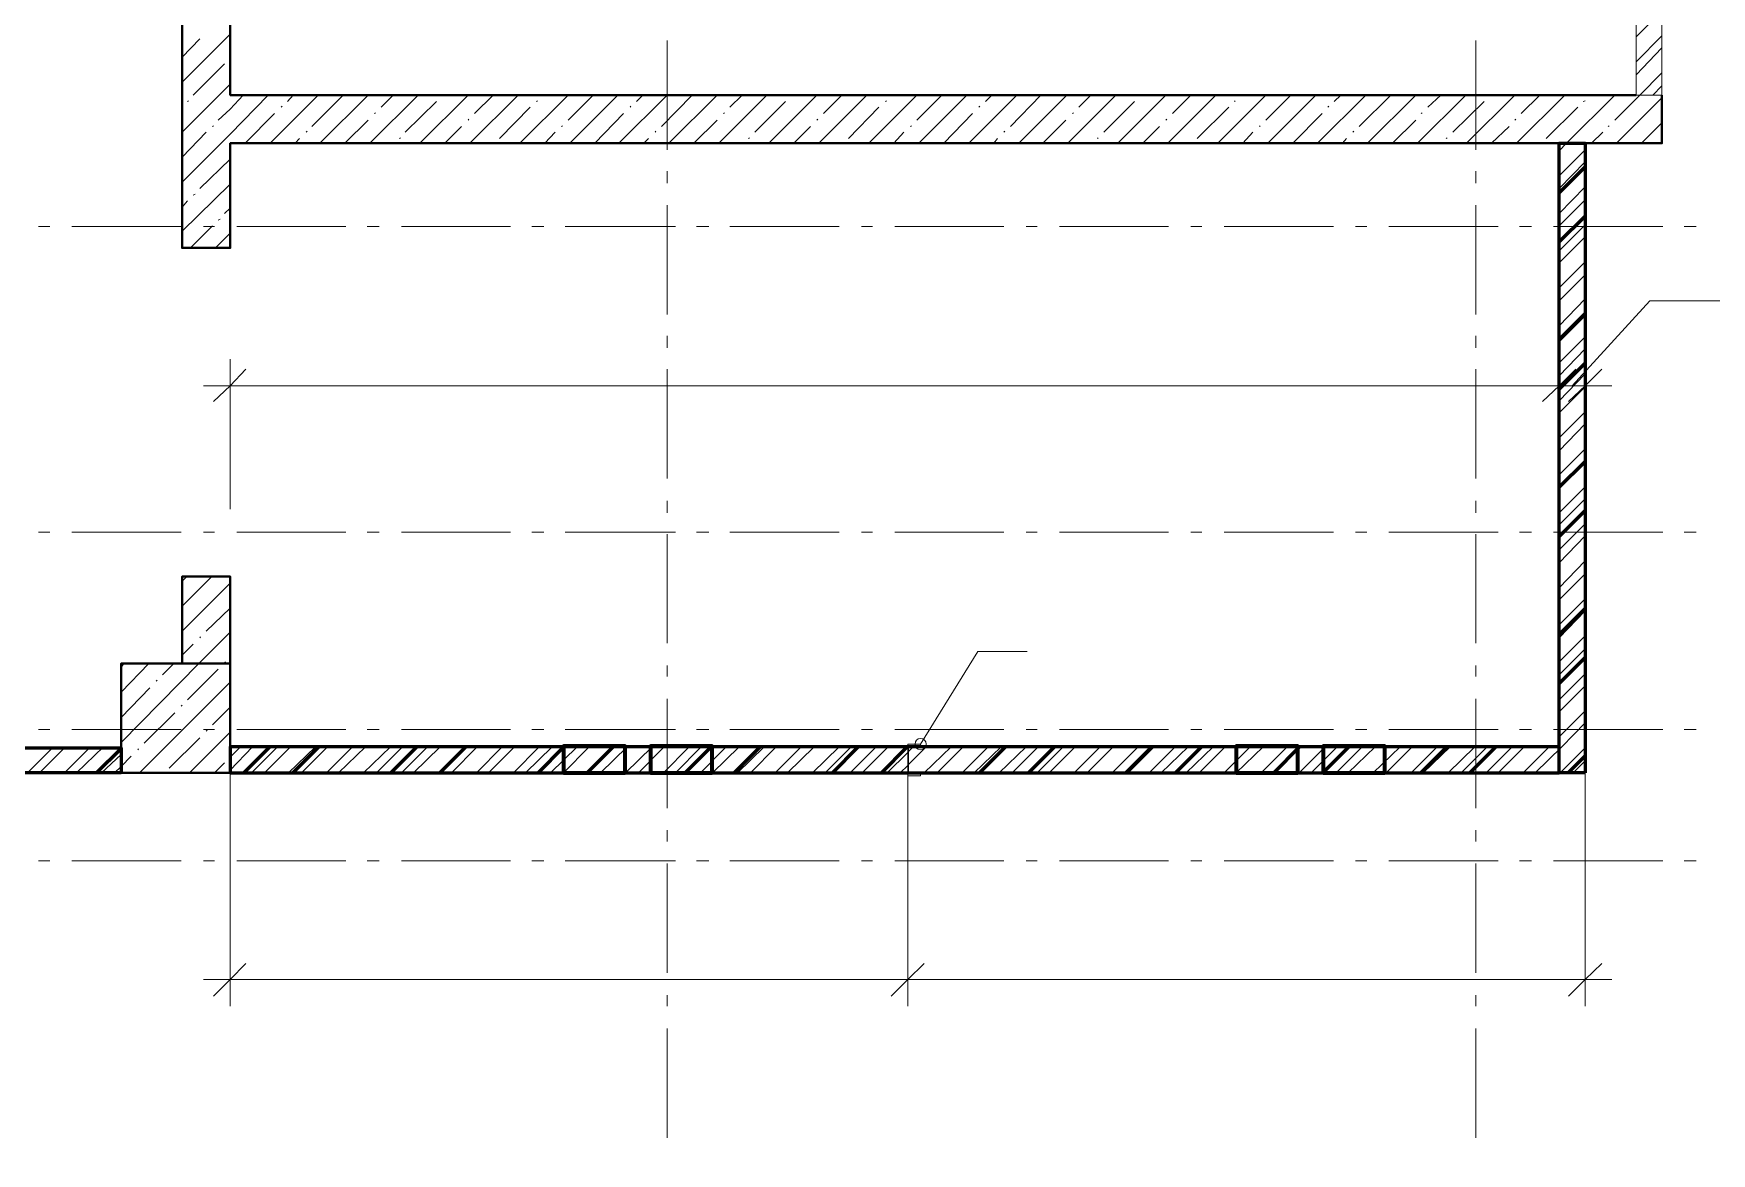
# Model space of a CAD drawing. Header units: millimetres. Extents: x -249154 to 415037, y -45458 to 354837.
# Drawn here: x -210804 to -203124, y 10678 to 15802 of the extents above; entities that cross this region are included whole.
import ezdxf

# ---------------------------------------------------------------- set-up
doc = ezdxf.new("R2010")
doc.units = ezdxf.units.MM
doc.layers.add('501 заделка отвертсии ком', color=5, linetype='Continuous', lineweight=158)
doc.layers.add('6.1.2) Кирпич 4 вып 60 п.', color=30, linetype='Continuous', lineweight=60)

msp = doc.modelspace()

# ---------------------------------------------------------------- hatches: boundary and pattern name
at = {"layer": '6.1.2) Кирпич 4 вып 60 п.', "ltscale": 0.5}
h = msp.add_hatch(dxfattribs=at)
h.set_pattern_fill('ANSI32', color=256, scale=50)
h.paths.add_polyline_path([(-203701.9, 12419.5), (-203820.5, 12419.5), (-203820.5, 15300.2), (-203701.9, 15300.2)])
h.paths.add_polyline_path([(-209903.9, 12419.5), (-203820.5, 12419.5), (-203820.5, 12538.1), (-209903.9, 12538.1)])
h.paths.add_polyline_path([(-214458, 9415.9), (-213458.2, 9415.9), (-213458.2, 9297.3), (-214458, 9297.3)])
h.paths.add_polyline_path([(-215559.5, 9415.9), (-217359.9, 9415.9), (-217359.9, 9297.3), (-215559.5, 9297.3)])
h.paths.add_polyline_path([(-210403.8, 12419.5), (-215911.1, 12419.5), (-215911.1, 12533.9), (-210403.8, 12533.9)])
h.paths.add_polyline_path([(-221863.1, 9297.3), (-217961.5, 9297.3), (-217961.5, 9415.9), (-221863.1, 9415.9)])
h.paths.add_polyline_path([(-226396, 9415.9), (-222464.7, 9415.9), (-222464.7, 9297.3), (-226396, 9297.3)])
h.paths.add_polyline_path([(-219020.5, 12538.1), (-216411, 12538.1), (-216411, 12419.5), (-219020.5, 12419.5)])
h.paths.add_polyline_path([(-223362.8, 12419.5), (-220126.2, 12419.5), (-220126.2, 12538.1), (-223362.8, 12538.1)])
h.paths.add_polyline_path([(-223362.8, 12919.4), (-223485.7, 12919.4), (-223485.7, 16122.1), (-223362.8, 16122.1)])
h.paths.add_polyline_path([(-226069.8, 12419.5), (-223866.9, 12419.5), (-223866.9, 12538.1), (-226069.8, 12538.1)])

# ---------------------------------------------------------------- linework, layer by layer
at = {"lineweight": 40}
msp.add_lwpolyline([(-203468.9, 15520.5), (-209903.9, 15520.5), (-209903.9, 16503.3), (-208205.2, 16503.3), (-208205.2, 16723.6), (-211407.8, 16723.6), (-211407.8, 16503.3), (-210124.2, 16503.3), (-210124.2, 14821.5), (-209903.9, 14821.5), (-209903.9, 15300.2), (-203350.3, 15300.2), (-203350.3, 15520.5)], dxfattribs=at)
at = {"lineweight": 9}
for points in [[(-203350.3, 15520.5), (-203350.3, 16503.3), (-203468.9, 16503.3), (-203468.9, 15520.5)], [(-215911.1, 12419.5), (-210403.8, 12419.5), (-210403.8, 12538.1), (-215911.1, 12538.1)]]:
    msp.add_lwpolyline(points, close=True, dxfattribs=at)
for points in [[(-203468.9, 15787.4), (-203350.3, 15906)], [(-210124.2, 15579.8), (-209903.9, 15800.1)], [(-210124.2, 15694.2), (-210043.7, 15778.9)], [(-207904.4, 15270.6), (-207904.4, 15770.5)], [(-204201.8, 15270.6), (-204201.8, 15770.5)], [(-203468.9, 15673), (-203350.3, 15791.6)], [(-203468.9, 15613.7), (-203350.3, 15736.6)], [(-210073.4, 15520.5), (-209929.4, 15664.5)], [(-203452, 15520.5), (-203350.3, 15622.2)], [(-210124.2, 15351.1), (-209903.9, 15571.3)], [(-210124.2, 15122.3), (-209903.9, 15342.6), (-209730.2, 15520.5)], [(-209959, 15406.1), (-209903.9, 15457), (-209844.6, 15520.5)], [(-209721.8, 15300.2), (-209501.5, 15520.5)], [(-209641.3, 15490.9), (-209615.9, 15520.5)], [(-209531.1, 15376.5), (-209387.1, 15520.5)], [(-209493, 15300.2), (-209272.7, 15520.5)], [(-209264.2, 15300.2), (-209044, 15520.5)], [(-209213.4, 15465.4), (-209158.3, 15520.5)], [(-209035.5, 15300.2), (-208815.2, 15520.5)], [(-208929.6, 15520.5), (-208929.6, 15520.5)], [(-208806.7, 15300.2), (-208586.4, 15520.5)], [(-208785.5, 15435.8), (-208700.8, 15520.5)], [(-208578, 15300.2), (-208357.7, 15520.5)], [(-208472.1, 15520.5), (-208472.1, 15520.5)], [(-208357.7, 15406.1), (-208243.3, 15520.5)], [(-208349.2, 15300.2), (-208128.9, 15520.5)], [(-208124.7, 15300.2), (-207904.4, 15520.5)], [(-208044.2, 15490.9), (-208014.5, 15520.5)], [(-207929.8, 15376.5), (-207790, 15520.5)], [(-207895.9, 15300.2), (-207675.6, 15520.5)], [(-207667.1, 15300.2), (-207446.9, 15520.5)], [(-207616.3, 15465.4), (-207561.2, 15520.5)], [(-207438.4, 15300.2), (-207218.1, 15520.5)], [(-207332.5, 15520.5), (-207332.5, 15520.5)], [(-207209.6, 15300.2), (-206989.3, 15520.5)], [(-207188.4, 15435.8), (-207103.7, 15520.5)], [(-206980.9, 15300.2), (-206760.6, 15520.5)], [(-206875, 15520.5), (-206875, 15520.5)], [(-206760.6, 15406.1), (-206646.2, 15520.5)], [(-206752.1, 15300.2), (-206531.8, 15520.5)], [(-206523.3, 15300.2), (-206303, 15520.5)], [(-206447.1, 15490.9), (-206417.4, 15520.5)], [(-206332.7, 15376.5), (-206192.9, 15520.5)], [(-206294.6, 15300.2), (-206074.3, 15520.5)], [(-206070, 15300.2), (-205849.8, 15520.5)], [(-206019.2, 15465.4), (-205964.1, 15520.5)], [(-205841.3, 15300.2), (-205621, 15520.5)], [(-205735.4, 15520.5), (-205735.4, 15520.5)], [(-205612.5, 15300.2), (-205392.2, 15520.5)], [(-205591.3, 15435.8), (-205506.6, 15520.5)], [(-205383.8, 15300.2), (-205163.5, 15520.5)], [(-205277.9, 15520.5), (-205277.9, 15520.5)], [(-205163.5, 15406.1), (-205049.1, 15520.5)], [(-205155, 15300.2), (-204934.7, 15520.5)], [(-204926.2, 15300.2), (-204705.9, 15520.5)], [(-204850, 15490.9), (-204820.3, 15520.5)], [(-204735.6, 15376.5), (-204591.6, 15520.5)], [(-204697.5, 15300.2), (-204477.2, 15520.5)], [(-204468.7, 15300.2), (-204248.4, 15520.5)], [(-204422.1, 15465.4), (-204362.8, 15520.5)], [(-204244.2, 15300.2), (-204023.9, 15520.5)], [(-204138.3, 15520.5), (-204138.3, 15520.5)], [(-204015.4, 15300.2), (-203795.1, 15520.5)], [(-203994.2, 15435.8), (-203909.5, 15520.5)], [(-203786.7, 15300.2), (-203566.4, 15520.5)], [(-203680.7, 15520.5), (-203680.7, 15520.5)], [(-203566.4, 15406.1), (-203452, 15520.5)], [(-203350.3, 15520.5), (-203468.9, 15520.5)], [(-203392.7, 15520.5), (-203350.3, 15562.9)], [(-210098.8, 15490.9), (-210094.6, 15495.1)], [(-209670.9, 15465.4), (-209666.7, 15469.7)], [(-209243.1, 15435.8), (-209238.8, 15440)], [(-209103.3, 15351.1), (-208959.2, 15490.9)], [(-208671.2, 15321.4), (-208531.4, 15465.4)], [(-208501.7, 15490.9), (-208497.5, 15495.1)], [(-208073.8, 15465.4), (-208069.6, 15469.7)], [(-207646, 15435.8), (-207641.7, 15440)], [(-207501.9, 15351.1), (-207362.1, 15490.9)], [(-207074.1, 15321.4), (-206934.3, 15465.4)], [(-206904.6, 15490.9), (-206900.4, 15495.1)], [(-206476.7, 15465.4), (-206472.5, 15469.7)], [(-206048.9, 15435.8), (-206044.6, 15440)], [(-205904.8, 15351.1), (-205765, 15490.9)], [(-205477, 15321.4), (-205332.9, 15465.4)], [(-205307.5, 15490.9), (-205303.3, 15495.1)], [(-204879.6, 15465.4), (-204875.4, 15469.7)], [(-204451.8, 15435.8), (-204447.5, 15440)], [(-204307.7, 15351.1), (-204163.7, 15490.9)], [(-203879.9, 15321.4), (-203735.8, 15465.4)], [(-203710.4, 15490.9), (-203701.9, 15495.1)], [(-203557.9, 15300.2), (-203350.3, 15507.8)], [(-209984.4, 15376.5), (-209980.2, 15380.7)], [(-209836.2, 15300.2), (-209700.6, 15435.8)], [(-209378.6, 15300.2), (-209272.7, 15406.1)], [(-208921.1, 15300.2), (-208844.9, 15376.5)], [(-208815.2, 15406.1), (-208811, 15410.4)], [(-208387.3, 15376.5), (-208383.1, 15380.7)], [(-208234.8, 15300.2), (-208103.5, 15435.8)], [(-207781.5, 15300.2), (-207675.6, 15406.1)], [(-207324, 15300.2), (-207247.8, 15376.5)], [(-207218.1, 15406.1), (-207213.9, 15410.4)], [(-206790.2, 15376.5), (-206786, 15380.7)], [(-206637.7, 15300.2), (-206506.4, 15435.8)], [(-206184.4, 15300.2), (-206078.5, 15406.1)], [(-205726.9, 15300.2), (-205650.6, 15376.5)], [(-205621, 15406.1), (-205616.8, 15410.4)], [(-205193.1, 15376.5), (-205188.9, 15380.7)], [(-205040.6, 15300.2), (-204905.1, 15435.8)], [(-204583.1, 15300.2), (-204477.2, 15406.1)], [(-204129.8, 15300.2), (-204049.3, 15376.5)], [(-204023.9, 15406.1), (-204019.7, 15410.4)], [(-203596, 15376.5), (-203591.8, 15380.7)], [(-203443.5, 15300.2), (-203350.3, 15393.4)], [(-210124.2, 15236.7), (-210014.1, 15351.1)], [(-209607.4, 15300.2), (-209586.2, 15321.4)], [(-209556.6, 15351.1), (-209552.3, 15355.3)], [(-209128.7, 15321.4), (-209124.5, 15325.6)], [(-208463.6, 15300.2), (-208417, 15351.1)], [(-208010.3, 15300.2), (-207989.1, 15321.4)], [(-207959.5, 15351.1), (-207955.2, 15355.3)], [(-207531.6, 15321.4), (-207527.3, 15325.6)], [(-206866.5, 15300.2), (-206819.9, 15351.1)], [(-206798.7, 12419.5), (-203701.9, 12419.5), (-203701.9, 12538.1), (-203701.9, 15300.2), (-203820.5, 15300.2), (-203820.5, 12538.1), (-206798.7, 12538.1)], [(-206409, 15300.2), (-206392, 15321.4)], [(-206362.4, 15351.1), (-206358.1, 15355.3)], [(-205934.5, 15321.4), (-205930.2, 15325.6)], [(-205269.4, 15300.2), (-205222.8, 15351.1)], [(-204811.9, 15300.2), (-204794.9, 15321.4)], [(-204765.3, 15351.1), (-204761, 15355.3)], [(-204337.4, 15321.4), (-204333.1, 15325.6)], [(-203820.5, 15266.3), (-203786.7, 15300.2)], [(-203672.3, 15300.2), (-203621.4, 15351.1)], [(-210043.7, 15092.6), (-209903.9, 15228.2)], [(-203820.5, 15151.9), (-203701.9, 15270.6)], [(-203820.5, 15092.6), (-203701.9, 15215.5)], [(-207904.4, 15118.1), (-207904.4, 15173.1)], [(-204201.8, 15118.1), (-204201.8, 15173.1)], [(-210124.2, 14897.8), (-209903.9, 15113.8)], [(-210073.4, 15063), (-210064.9, 15067.2)], [(-203820.5, 14978.3), (-203701.9, 15101.1)], [(-210124.2, 15007.9), (-210098.8, 15037.6)], [(-209929.4, 14978.3), (-209903.9, 15003.7)], [(-207904.4, 14516.5), (-207904.4, 15016.4)], [(-204201.8, 14516.5), (-204201.8, 15016.4)], [(-203820.5, 14923.2), (-203701.9, 15041.8)], [(-210780.9, 14918.9), (-210730, 14918.9)], [(-210628.4, 14918.9), (-210128.5, 14918.9)], [(-210086.1, 14821.5), (-209984.4, 14923.2)], [(-210026.8, 14918.9), (-209976, 14918.9)], [(-209959, 14948.6), (-209950.5, 14952.8)], [(-209874.3, 14918.9), (-209374.4, 14918.9)], [(-209277, 14918.9), (-209221.9, 14918.9)], [(-209120.2, 14918.9), (-208620.3, 14918.9)], [(-208522.9, 14918.9), (-208467.8, 14918.9)], [(-208370.4, 14918.9), (-207866.3, 14918.9)], [(-207768.8, 14918.9), (-207713.7, 14918.9)], [(-207616.3, 14918.9), (-207116.4, 14918.9)], [(-207014.8, 14918.9), (-206963.9, 14918.9)], [(-206862.2, 14918.9), (-206362.4, 14918.9)], [(-206260.7, 14918.9), (-206209.8, 14918.9)], [(-206108.2, 14918.9), (-205608.3, 14918.9)], [(-205506.6, 14918.9), (-205455.8, 14918.9)], [(-205354.1, 14918.9), (-204854.2, 14918.9)], [(-204752.5, 14918.9), (-204701.7, 14918.9)], [(-204600, 14918.9), (-204100.1, 14918.9)], [(-204002.7, 14918.9), (-203947.6, 14918.9)], [(-203846, 14918.9), (-203346.1, 14918.9)], [(-203820.5, 14808.8), (-203701.9, 14927.4)], [(-203248.6, 14918.9), (-203193.6, 14918.9)], [(-209971.7, 14821.5), (-209903.9, 14889.3)], [(-203820.5, 14753.7), (-203701.9, 14872.3)], [(-203820.5, 14639.4), (-203701.9, 14758)], [(-203820.5, 14580), (-203701.9, 14698.7)], [(-203820.5, 14465.7), (-203701.9, 14588.5)], [(-203820.5, 14410.6), (-203701.9, 14529.2)], [(-202960.6, 14580), (-203405.4, 14580), (-203761.2, 14190.3)], [(-207904.4, 14364), (-207904.4, 14419.1)], [(-204201.8, 14364), (-204201.8, 14419.1)], [(-203820.5, 14296.2), (-203701.9, 14414.8)], [(-209903.9, 13626.9), (-209903.9, 14190.3), (-209903.9, 14313.2)], [(-203820.5, 14236.9), (-203701.9, 14359.8)], [(-203820.5, 14300.4), (-203820.5, 14190.3), (-203820.5, 14071.7)], [(-203701.9, 14300.4), (-203701.9, 14190.3), (-203701.9, 14071.7)], [(-207904.4, 13766.7), (-207904.4, 14266.6)], [(-204201.8, 13766.7), (-204201.8, 14266.6)], [(-203820.5, 14122.5), (-203701.9, 14245.4)], [(-210026.8, 14190.3), (-203820.5, 14190.3), (-203579.1, 14190.3)], [(-203820.5, 14067.4), (-203701.9, 14186.1)], [(-203820.5, 13953.1), (-203701.9, 14071.7)], [(-203820.5, 13893.8), (-203701.9, 14016.6)], [(-203820.5, 13783.6), (-203701.9, 13902.2)], [(-203820.5, 13724.3), (-203701.9, 13842.9)], [(-203820.5, 13609.9), (-203701.9, 13728.5)], [(-203820.5, 13554.8), (-203701.9, 13673.5)], [(-207904.4, 13609.9), (-207904.4, 13665)], [(-204201.8, 13609.9), (-204201.8, 13665)], [(-210780.9, 13521), (-210730, 13521)], [(-210628.4, 13521), (-210128.5, 13521)], [(-210026.8, 13521), (-209976, 13521)], [(-209874.3, 13521), (-209374.4, 13521)], [(-209277, 13521), (-209221.9, 13521)], [(-209120.2, 13521), (-208620.3, 13521)], [(-208522.9, 13521), (-208467.8, 13521)], [(-208370.4, 13521), (-207866.3, 13521)], [(-207768.8, 13521), (-207713.7, 13521)], [(-207616.3, 13521), (-207116.4, 13521)], [(-207014.8, 13521), (-206963.9, 13521)], [(-206862.2, 13521), (-206362.4, 13521)], [(-206260.7, 13521), (-206209.8, 13521)], [(-206108.2, 13521), (-205608.3, 13521)], [(-205506.6, 13521), (-205455.8, 13521)], [(-205354.1, 13521), (-204854.2, 13521)], [(-204752.5, 13521), (-204701.7, 13521)], [(-204600, 13521), (-204100.1, 13521)], [(-204002.7, 13521), (-203947.6, 13521)], [(-203846, 13521), (-203346.1, 13521)], [(-203820.5, 13440.5), (-203701.9, 13559.1)], [(-203248.6, 13521), (-203193.6, 13521)], [(-207904.4, 13012.6), (-207904.4, 13512.5)], [(-204201.8, 13012.6), (-204201.8, 13512.5)], [(-203820.5, 13381.2), (-203701.9, 13504)], [(-203820.5, 13266.8), (-203701.9, 13389.6)], [(-210124.2, 13296.4), (-210103, 13317.6)], [(-210124.2, 13182), (-209988.7, 13317.6)], [(-210124.2, 13067.7), (-209903.9, 13288)], [(-203820.5, 13211.7), (-203701.9, 13330.3)], [(-203820.5, 13097.3), (-203701.9, 13215.9)], [(-210014.1, 13067.7), (-209903.9, 13173.6)], [(-203820.5, 13038), (-203701.9, 13160.9)], [(-210403.8, 12559.3), (-210048, 12919.4), (-209903.9, 13063.4)], [(-210124.2, 12957.5), (-210073.4, 13008.4)], [(-210043.7, 13038), (-210039.5, 13042.2)], [(-203820.5, 12927.9), (-203701.9, 13046.5)], [(-203820.5, 12868.6), (-203701.9, 12987.2)], [(-210403.8, 12788.1), (-210276.7, 12919.4)], [(-210403.8, 12902.4), (-210391.1, 12919.4)], [(-210213.2, 12868.6), (-210162.4, 12919.4)], [(-209929.4, 12923.6), (-209925.1, 12927.9)], [(-207904.4, 12860.1), (-207904.4, 12910.9)], [(-206743.6, 12550.8), (-206481, 12974.5), (-206256.4, 12974.5)], [(-204201.8, 12860.1), (-204201.8, 12910.9)], [(-210319.1, 12419.5), (-209903.9, 12834.7)], [(-210242.8, 12838.9), (-210238.6, 12843.1)], [(-210098.8, 12754.2), (-209959, 12894)], [(-203820.5, 12754.2), (-203701.9, 12872.8)], [(-210403.8, 12673.7), (-210272.5, 12809.2)], [(-207904.4, 12258.5), (-207904.4, 12758.4)], [(-204201.8, 12258.5), (-204201.8, 12758.4)], [(-203820.5, 12699.1), (-203701.9, 12817.7)], [(-210297.9, 12555.1), (-210158.1, 12694.9)], [(-210128.5, 12724.5), (-210124.2, 12728.8)], [(-209984.4, 12639.8), (-209903.9, 12720.3)], [(-203820.5, 12584.7), (-203701.9, 12703.3)], [(-210780.9, 12618.6), (-210730, 12618.6)], [(-210628.4, 12618.6), (-210128.5, 12618.6)], [(-210090.3, 12419.5), (-209903.9, 12605.9)], [(-210026.8, 12618.6), (-209976, 12618.6)], [(-210014.1, 12610.1), (-210009.8, 12614.4)], [(-209874.3, 12618.6), (-209374.4, 12618.6)], [(-209277, 12618.6), (-209221.9, 12618.6)], [(-209120.2, 12618.6), (-208620.3, 12618.6)], [(-208522.9, 12618.6), (-208467.8, 12618.6)], [(-208370.4, 12618.6), (-207866.3, 12618.6)], [(-207768.8, 12618.6), (-207713.7, 12618.6)], [(-207616.3, 12618.6), (-207116.4, 12618.6)], [(-207014.8, 12618.6), (-206963.9, 12618.6)], [(-206862.2, 12618.6), (-206362.4, 12618.6)], [(-206260.7, 12618.6), (-206209.8, 12618.6)], [(-206108.2, 12618.6), (-205608.3, 12618.6)], [(-205506.6, 12618.6), (-205455.8, 12618.6)], [(-205354.1, 12618.6), (-204854.2, 12618.6)], [(-204752.5, 12618.6), (-204701.7, 12618.6)], [(-204600, 12618.6), (-204100.1, 12618.6)], [(-204002.7, 12618.6), (-203947.6, 12618.6)], [(-203930.7, 12419.5), (-203807.8, 12538.1), (-203701.9, 12648.3)], [(-203846, 12618.6), (-203346.1, 12618.6)], [(-203248.6, 12618.6), (-203193.6, 12618.6)], [(-210831.7, 12419.5), (-210713.1, 12538.1)], [(-210776.6, 12419.5), (-210658, 12538.1)], [(-210662.2, 12419.5), (-210543.6, 12538.1)], [(-210607.2, 12419.5), (-210484.3, 12538.1)], [(-210327.6, 12525.4), (-210323.3, 12529.7)], [(-210183.5, 12440.7), (-210043.7, 12580.5)], [(-209903.9, 12491.5), (-209857.3, 12538.1)], [(-209903.9, 12432.2), (-209802.3, 12538.1)], [(-206802.9, 12538.1), (-209903.9, 12538.1), (-209903.9, 12419.5), (-206802.9, 12419.5)], [(-209806.5, 12419.5), (-209687.9, 12538.1)], [(-209747.2, 12419.5), (-209628.6, 12538.1)], [(-209637, 12419.5), (-209514.2, 12538.1)], [(-209577.7, 12419.5), (-209459.1, 12538.1)], [(-209463.4, 12419.5), (-209344.7, 12538.1)], [(-209408.3, 12419.5), (-209285.4, 12538.1)], [(-209293.9, 12419.5), (-209171, 12538.1)], [(-209234.6, 12419.5), (-209116, 12538.1)], [(-209120.2, 12419.5), (-209001.6, 12538.1)], [(-209065.1, 12419.5), (-208942.3, 12538.1)], [(-208950.8, 12419.5), (-208832.1, 12538.1)], [(-208891.5, 12419.5), (-208772.8, 12538.1)], [(-208777.1, 12419.5), (-208658.5, 12538.1)], [(-208722, 12419.5), (-208603.4, 12538.1)], [(-208607.6, 12419.5), (-208489, 12538.1)], [(-208552.5, 12419.5), (-208429.7, 12538.1)], [(-208438.2, 12419.5), (-208315.3, 12538.1)], [(-208378.9, 12419.5), (-208260.2, 12538.1)], [(-208264.5, 12419.5), (-208145.9, 12538.1)], [(-208209.4, 12419.5), (-208086.5, 12538.1)], [(-208095, 12419.5), (-207972.2, 12538.1)], [(-208035.7, 12419.5), (-207917.1, 12538.1)], [(-207921.3, 12419.5), (-207802.7, 12538.1)], [(-207866.3, 12419.5), (-207747.6, 12538.1)], [(-207751.9, 12419.5), (-207633.3, 12538.1)], [(-207696.8, 12419.5), (-207573.9, 12538.1)], [(-207582.4, 12419.5), (-207459.6, 12538.1)], [(-207523.1, 12419.5), (-207404.5, 12538.1)], [(-207408.7, 12419.5), (-207290.1, 12538.1)], [(-207353.7, 12419.5), (-207230.8, 12538.1)], [(-207239.3, 12419.5), (-207116.4, 12538.1)], [(-207180, 12419.5), (-207061.4, 12538.1)], [(-207065.6, 12419.5), (-206947, 12538.1)], [(-207010.5, 12419.5), (-206891.9, 12538.1)], [(-206798.7, 12516.9), (-206777.5, 12538.1)], [(-206798.7, 12457.6), (-206718.2, 12538.1)], [(-206726.7, 12419.5), (-206603.8, 12538.1)], [(-206667.4, 12419.5), (-206548.8, 12538.1)], [(-206553, 12419.5), (-206434.4, 12538.1)], [(-206497.9, 12419.5), (-206375.1, 12538.1)], [(-206383.5, 12419.5), (-206260.7, 12538.1)], [(-206324.2, 12419.5), (-206205.6, 12538.1)], [(-206209.8, 12419.5), (-206091.2, 12538.1)], [(-206154.8, 12419.5), (-206036.2, 12538.1)], [(-206040.4, 12419.5), (-205921.8, 12538.1)], [(-205981.1, 12419.5), (-205862.5, 12538.1)], [(-205866.7, 12419.5), (-205748.1, 12538.1)], [(-205811.6, 12419.5), (-205693, 12538.1)], [(-205697.2, 12419.5), (-205578.6, 12538.1)], [(-205642.2, 12419.5), (-205519.3, 12538.1)], [(-205527.8, 12419.5), (-205404.9, 12538.1)], [(-205468.5, 12419.5), (-205349.9, 12538.1)], [(-205354.1, 12419.5), (-205235.5, 12538.1)], [(-205299, 12419.5), (-205176.2, 12538.1)], [(-205184.7, 12419.5), (-205066, 12538.1)], [(-205125.3, 12419.5), (-205006.7, 12538.1)], [(-205011, 12419.5), (-204892.3, 12538.1)], [(-204955.9, 12419.5), (-204837.3, 12538.1)], [(-204841.5, 12419.5), (-204722.9, 12538.1)], [(-204786.4, 12419.5), (-204663.6, 12538.1)], [(-204672.1, 12419.5), (-204549.2, 12538.1)], [(-204612.7, 12419.5), (-204494.1, 12538.1)], [(-204498.4, 12419.5), (-204379.7, 12538.1)], [(-204443.3, 12419.5), (-204320.4, 12538.1)], [(-204328.9, 12419.5), (-204206.1, 12538.1)], [(-204269.6, 12419.5), (-204151, 12538.1)], [(-204155.2, 12419.5), (-204036.6, 12538.1)], [(-204100.1, 12419.5), (-203981.5, 12538.1)], [(-203985.8, 12419.5), (-203867.1, 12538.1)], [(-203816.3, 12419.5), (-203701.9, 12533.9)], [(-210492.8, 12419.5), (-210403.8, 12504.2)], [(-210433.5, 12419.5), (-210403.8, 12449.2)], [(-210403.8, 12449.2), (-210357.2, 12495.8)], [(-209976, 12419.5), (-209929.4, 12466.1)], [(-206896.1, 12419.5), (-206802.9, 12512.7)], [(-206836.8, 12419.5), (-206802.9, 12453.4)], [(-203757, 12419.5), (-203701.9, 12474.6)], [(-209903.9, 12419.5), (-209903.9, 11474.8), (-209903.9, 11351.9)], [(-206802.9, 12406.8), (-206802.9, 11474.8), (-206802.9, 11351.9)], [(-203701.9, 12419.5), (-203701.9, 11474.8), (-203701.9, 11351.9)], [(-207904.4, 12106), (-207904.4, 12156.9)], [(-204201.8, 12106), (-204201.8, 12156.9)], [(-210780.9, 12017.1), (-210730, 12017.1)], [(-210628.4, 12017.1), (-210128.5, 12017.1)], [(-210026.8, 12017.1), (-209976, 12017.1)], [(-209874.3, 12017.1), (-209374.4, 12017.1)], [(-209277, 12017.1), (-209221.9, 12017.1)], [(-209120.2, 12017.1), (-208620.3, 12017.1)], [(-208522.9, 12017.1), (-208467.8, 12017.1)], [(-208370.4, 12017.1), (-207866.3, 12017.1)], [(-207904.4, 11504.5), (-207904.4, 12004.3)], [(-207768.8, 12017.1), (-207713.7, 12017.1)], [(-207616.3, 12017.1), (-207116.4, 12017.1)], [(-207014.8, 12017.1), (-206963.9, 12017.1)], [(-206862.2, 12017.1), (-206362.4, 12017.1)], [(-206260.7, 12017.1), (-206209.8, 12017.1)], [(-206108.2, 12017.1), (-205608.3, 12017.1)], [(-205506.6, 12017.1), (-205455.8, 12017.1)], [(-205354.1, 12017.1), (-204854.2, 12017.1)], [(-204752.5, 12017.1), (-204701.7, 12017.1)], [(-204600, 12017.1), (-204100.1, 12017.1)], [(-204201.8, 11504.5), (-204201.8, 12004.3)], [(-204002.7, 12017.1), (-203947.6, 12017.1)], [(-203846, 12017.1), (-203346.1, 12017.1)], [(-203248.6, 12017.1), (-203193.6, 12017.1)], [(-210026.8, 11474.8), (-206802.9, 11474.8), (-203579.1, 11474.8)], [(-207904.4, 11351.9), (-207904.4, 11402.8)], [(-204201.8, 11351.9), (-204201.8, 11402.8)], [(-207904.4, 10750.4), (-207904.4, 11250.3)], [(-204201.8, 10750.4), (-204201.8, 11250.3)]]:
    msp.add_lwpolyline(points, dxfattribs=at)
at = {"lineweight": 18}
for points in [[(-209831.9, 14266.6), (-209903.9, 14190.3), (-209980.2, 14118.3)], [(-203744.3, 14266.6), (-203820.5, 14190.3), (-203896.8, 14118.3)], [(-203625.7, 14266.6), (-203701.9, 14190.3), (-203778.2, 14118.3)], [(-209831.9, 11546.8), (-209903.9, 11474.8), (-209980.2, 11398.5)], [(-206726.7, 11546.8), (-206802.9, 11474.8), (-206879.2, 11398.5)], [(-203625.7, 11546.8), (-203701.9, 11474.8), (-203778.2, 11398.5)]]:
    msp.add_lwpolyline(points, dxfattribs=at)
at = {"lineweight": 40}
for points in [[(-209903.9, 12919.4), (-209903.9, 13317.6), (-210124.2, 13317.6), (-210124.2, 12919.4)], [(-209903.9, 12919.4), (-210403.8, 12919.4), (-210403.8, 12419.5), (-209903.9, 12419.5)]]:
    msp.add_lwpolyline(points, close=True, dxfattribs=at)
at = {"lineweight": 20}
msp.add_lwpolyline([(-206743.6, 12415.3), (-206743.6, 12406.8), (-206802.9, 12406.8), (-206802.9, 12550.8), (-206743.6, 12550.8), (-206743.6, 12542.4), (-206798.7, 12542.4), (-206798.7, 12415.3)], close=True, dxfattribs=at)
at = {"lineweight": 9}
for points in [[(-206769, 12550.8), (-206769, 12567.8), (-206760.6, 12576.3), (-206743.6, 12576.3)], [(-206769, 12550.8), (-206769, 12567.8), (-206760.6, 12576.3), (-206743.6, 12576.3)], [(-206743.6, 12525.4), (-206760.6, 12525.4), (-206769, 12538.1), (-206769, 12550.8)], [(-206743.6, 12525.4), (-206760.6, 12525.4), (-206769, 12538.1), (-206769, 12550.8)], [(-206743.6, 12576.3), (-206730.9, 12576.3), (-206718.2, 12567.8), (-206718.2, 12550.8)], [(-206743.6, 12576.3), (-206730.9, 12576.3), (-206718.2, 12567.8), (-206718.2, 12550.8)], [(-206718.2, 12550.8), (-206718.2, 12538.1), (-206730.9, 12525.4), (-206743.6, 12525.4)], [(-206718.2, 12550.8), (-206718.2, 12538.1), (-206730.9, 12525.4), (-206743.6, 12525.4)]]:
    msp.add_open_spline(points, degree=3, dxfattribs=at)
at = {"layer": '501 заделка отвертсии ком', "ltscale": 0.5}
for points in [[(-208378.9, 12419.5), (-208096.3, 12419.5), (-208096.3, 12542.4), (-208378.9, 12542.4)], [(-207980.6, 12419.5), (-207698.1, 12419.5), (-207698.1, 12542.4), (-207980.6, 12542.4)], [(-205299, 12419.5), (-205016.5, 12419.5), (-205016.5, 12542.4), (-205299, 12542.4)], [(-204900.8, 12419.5), (-204618.3, 12419.5), (-204618.3, 12542.4), (-204900.8, 12542.4)]]:
    msp.add_lwpolyline(points, close=True, dxfattribs=at)
at = {"layer": '6.1.2) Кирпич 4 вып 60 п.', "ltscale": 0.5}
for points in [[(-203701.9, 12419.5), (-203820.5, 12419.5), (-203820.5, 15300.2), (-203701.9, 15300.2)], [(-210403.8, 12419.5), (-215911.1, 12419.5), (-215911.1, 12533.9), (-210403.8, 12533.9)], [(-209903.9, 12419.5), (-203820.5, 12419.5), (-203820.5, 12538.1), (-209903.9, 12538.1)]]:
    msp.add_lwpolyline(points, close=True, dxfattribs=at)

doc.saveas('drawing.dxf')
